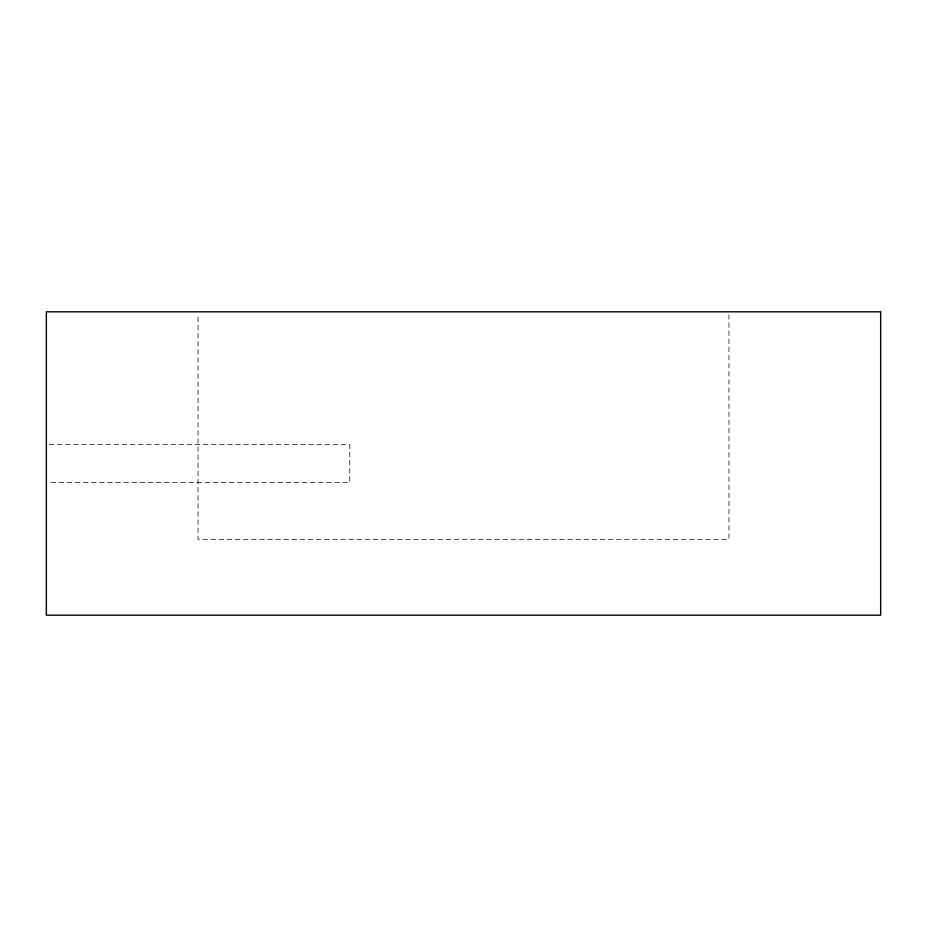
<?xml version="1.0" encoding="UTF-8"?>
<svg xmlns="http://www.w3.org/2000/svg" width="927" height="927" viewBox="0 0 927 927"><rect width="100%" height="100%" fill="white"/><g stroke="black" fill="none" stroke-linecap="round" stroke-linejoin="round"><path stroke-width="0.7" stroke-dasharray="4.63 3.48" d="M49.235 444.543L349.734 444.543L349.734 482.457L49.235 482.457M728.958 314.693L728.958 539.34L198.042 539.34L198.042 314.693"/><path stroke-width="1.39" d="M880.65 311.808L46.35 311.808L46.35 615.192L880.65 615.192L880.65 311.808"/></g></svg>
